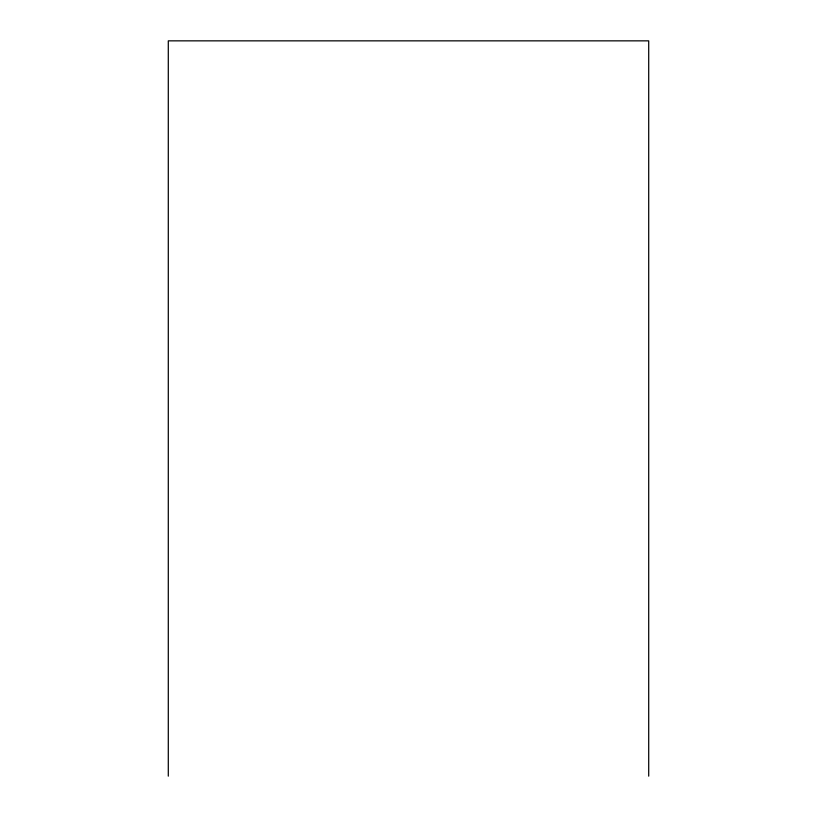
<?xml version="1.0" encoding="UTF-8"?>
<svg xmlns="http://www.w3.org/2000/svg" width="817" height="817" viewBox="0 0 817 817"><rect width="100%" height="100%" fill="white"/><g stroke="black" fill="none" stroke-linecap="round" stroke-linejoin="round"><path stroke-width="1.23" d="M648.708 776.15L648.708 40.85L168.292 40.85L168.292 776.15"/></g></svg>
